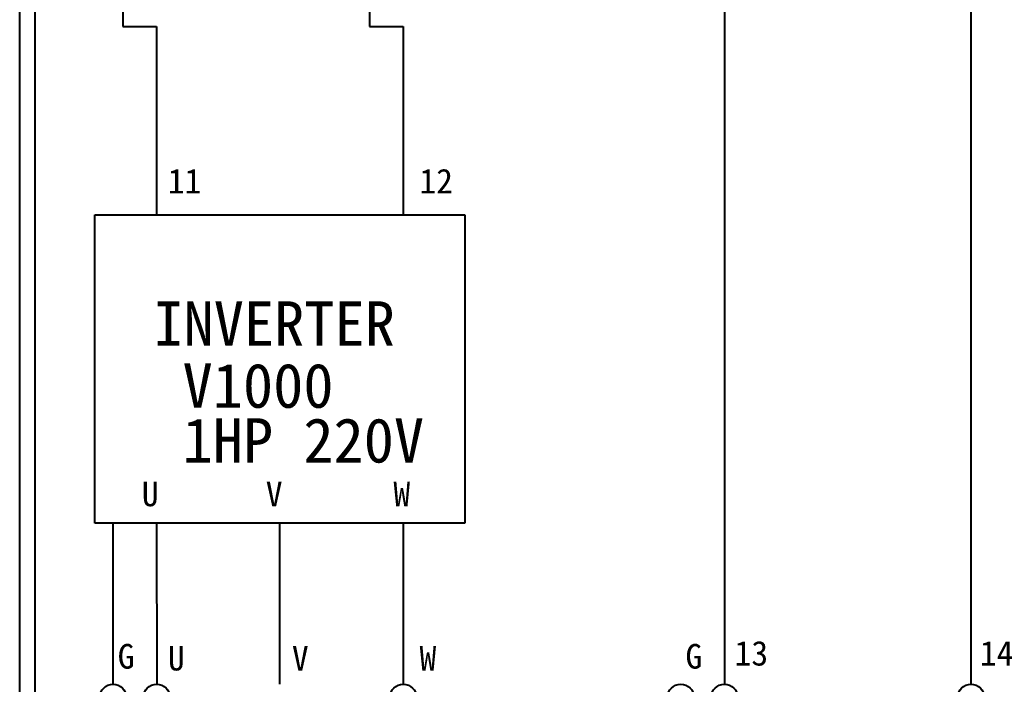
# Model space of a CAD drawing. Extents: x 10 to 297, y 3 to 207.
# Drawn here: x 10 to 90.5, y 57.4 to 111.3 of the extents above; entities that cross this region are included whole.
import ezdxf

# ---------------------------------------------------------------- set-up
doc = ezdxf.new("R2010")
doc.units = 0
doc.layers.get('0').update_dxf_attribs({"linetype": 'CONTINUOUS'})
doc.layers.add('圖框層', color=7, linetype='CONTINUOUS')
doc.layers.add('標尺寸層', color=3, linetype='CONTINUOUS')
doc.styles.add('STSL', font='KAIU.TTF')

msp = doc.modelspace()

# ---------------------------------------------------------------- linework, layer by layer
msp.add_line((41.093, 70.429), (41.098, 57.361))
for centre in [(17.557, 56.29), (21.098, 56.29), (41.098, 56.29), (63.61, 56.29), (67.151, 56.29), (87.151, 56.29)]:
    msp.add_circle(centre, 1.071)
at = {"layer": '圖框層', "color": 7}
for p, q in [((10, 3), (10, 206.969)), ((11.25, 4.25), (11.25, 205.719))]:
    msp.add_line(p, q, dxfattribs=at)
at = {"layer": '標尺寸層', "color": 7}
for p, q in [((67.151, 120.701), (67.151, 57.361)), ((87.151, 120.701), (87.151, 57.361)), ((18.351, 113.201), (18.351, 110.701)), ((38.351, 113.208), (38.351, 110.708)), ((18.351, 110.701), (21.083, 110.701)), ((21.083, 110.701), (21.086, 95.424)), ((38.351, 110.708), (41.083, 110.708)), ((41.083, 110.708), (41.088, 95.431)), ((16.092, 95.422), (41.083, 95.431)), ((16.092, 70.422), (16.092, 95.422)), ((41.083, 95.431), (46.083, 95.431)), ((46.083, 95.431), (46.083, 70.431)), ((21.092, 70.422), (16.092, 70.422)), ((17.557, 57.361), (17.557, 70.422)), ((46.083, 70.431), (21.092, 70.422)), ((21.093, 70.422), (21.098, 57.361)), ((31.083, 57.357), (31.078, 70.426))]:
    msp.add_line(p, q, dxfattribs=at)

# ---------------------------------------------------------------- texts
at = {"layer": '圖框層', "color": 4, "style": 'STSL'}
for s, height, p in [('11', 2, (21.999, 97.171)), ('12', 2, (42.407, 97.171)), ('INVERTER', 3.6, (20.828, 84.815)), ('V1000', 3.6, (23.199, 79.781)), ('1HP 220V', 3.6, (23.199, 75.338)), ('U', 2, (19.893, 71.792)), ('V', 2, (29.949, 71.792)), ('W', 2, (40.301, 71.792)), ('G', 2, (17.938, 58.621)), ('U', 2, (22.012, 58.468)), ('V', 2, (32.068, 58.468)), ('W', 2, (42.42, 58.468)), ('G', 2, (63.991, 58.621)), ('13', 2, (67.975, 58.867)), ('14', 2, (87.869, 58.867))]:
    msp.add_text(s, height=height, dxfattribs=at).set_placement(p)

doc.saveas('drawing.dxf')
